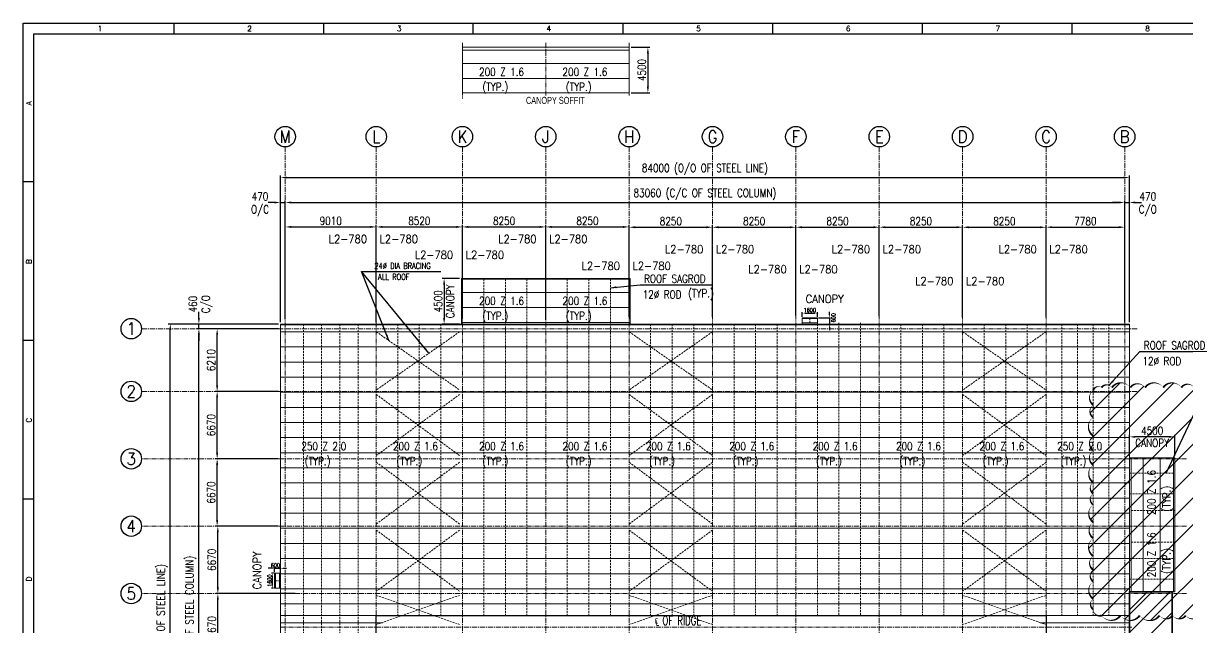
# Model space of a CAD drawing. Header units: millimetres. Extents: x 591978 to 1200763, y 19941 to 205918.
# Drawn here: x 591978 to 707191, y 92915 to 152750 of the extents above; entities that cross this region are included whole.
import ezdxf
from ezdxf.enums import TextEntityAlignment as Align

# ---------------------------------------------------------------- set-up
doc = ezdxf.new("R2010")
doc.units = ezdxf.units.MM
doc.header["$LTSCALE"] = 790
doc.header["$MEASUREMENT"] = 0
doc.header["$PDMODE"] = 3
doc.linetypes.add('CENTER', pattern=[2, 1.25, -0.25, 0.25, -0.25])
doc.linetypes.add('HIDDEN', pattern=[0.375, 0.25, -0.125])
for name, color, linetype, lineweight in [('Ar-17--WALL-3', 3, 'Continuous', 35), ('BRICK WALL', 41, 'Continuous', 15), ('CENTER', 8, 'CENTER', 9), ('HATCH', 8, 'Continuous', 9), ('SHEETS', 190, 'Continuous', 20), ('SUB TITLE', 4, 'Continuous', 18)]:
    doc.layers.add(name, color=color, linetype=linetype, lineweight=lineweight)
doc.layers.add('DIM', color=2, linetype='Continuous')
doc.layers.add('text', color=6, linetype='Continuous')
doc.layers.add('REVISION', color=7, linetype='Continuous', lineweight=18, true_color=0x008500)
doc.styles.add('ARIAL', font='ARIALN.TTF')
doc.styles.add('ROMANS', font='romans.shx')
doc.styles.add('ROMANT', font='romant.shx', dxfattribs={"width": 0.75})
doc.styles.add('T02', font='SIMPLEX.SHX', dxfattribs={"width": 0.8})
doc.dimstyles.new('DIM-200', dxfattribs={"dimscale": 200, "dimtxt": 2, "dimasz": 1.5, "dimexe": 0.5, "dimexo": 0.5, "dimgap": 0.5, "dimtad": 1, "dimdec": 0, "dimzin": 0, "dimdsep": 46, "dimtxsty": 'T02', "dimcen": 1, "dimclrd": 3, "dimclre": 3, "dimclrt": 2, "dimadec": 0, "dimazin": 0, "dimtfac": 1, "dimtdec": 0, "dimtmove": 2, "dimatfit": 3, "dimfxl": 1, "dimtolj": 1, "dimtzin": 0, "dimlwd": -1, "dimlwe": -1, "dimarcsym": 0})
doc.dimstyles.new('DIM-400', dxfattribs={"dimscale": 400, "dimtxt": 2, "dimasz": 1.5, "dimexe": 0.5, "dimexo": 0.5, "dimgap": 0.5, "dimtad": 1, "dimdec": 0, "dimzin": 0, "dimdsep": 46, "dimtxsty": 'T02', "dimcen": 1, "dimclrd": 3, "dimclre": 3, "dimclrt": 2, "dimadec": 0, "dimazin": 0, "dimtfac": 1, "dimtdec": 0, "dimtmove": 2, "dimatfit": 3, "dimfxl": 1, "dimtolj": 1, "dimtzin": 0, "dimlwd": -1, "dimlwe": -1, "dimarcsym": 0})

# ---------------------------------------------------------------- blocks, each defined once
blk = doc.blocks.new('*D54')
at = {"color": 3, "transparency": 16777216}
for p, q in [((617894, 123456), (617894, 132789)), ((618494, 132589), (626304, 132589)), ((626904, 123456), (626904, 132789))]:
    blk.add_line(p, q, dxfattribs=at)
for points in [[(618494, 132689), (618494, 132489), (617894, 132589)], [(626304, 132689), (626304, 132489), (626904, 132589)]]:
    blk.add_solid(points, dxfattribs=at)
at = {"layer": 'DEFPOINTS', "color": 0, "transparency": 16777216}
for p in [(626904, 132589), (617894, 123256), (626904, 123256)]:
    blk.add_point(p, dxfattribs=at)
at = {"color": 2, "transparency": 16777216, "insert": (622399, 133189), "char_height": 800, "attachment_point": 5, "style": 'T02'}
blk.add_mtext('\\A1;9010', dxfattribs=at)
blk = doc.blocks.new('*D55')
at = {"color": 3, "transparency": 16777216}
for p, q in [((626904, 123176), (626904, 132789)), ((627504, 132589), (634824, 132589)), ((635424, 123954), (635424, 132789))]:
    blk.add_line(p, q, dxfattribs=at)
for points in [[(627504, 132689), (627504, 132489), (626904, 132589)], [(634824, 132689), (634824, 132489), (635424, 132589)]]:
    blk.add_solid(points, dxfattribs=at)
at = {"layer": 'DEFPOINTS', "color": 0, "transparency": 16777216}
for p in [(635424, 132589), (635424, 123754), (626904, 122976)]:
    blk.add_point(p, dxfattribs=at)
at = {"color": 2, "transparency": 16777216, "insert": (631164, 133189), "char_height": 800, "attachment_point": 5, "style": 'T02'}
blk.add_mtext('\\A1;8520', dxfattribs=at)
blk = doc.blocks.new('*D56')
at = {"color": 3, "transparency": 16777216}
for p, q in [((635424, 123954), (635424, 132789)), ((636024, 132589), (643074, 132589)), ((643674, 123378), (643674, 132789))]:
    blk.add_line(p, q, dxfattribs=at)
for points in [[(636024, 132689), (636024, 132489), (635424, 132589)], [(643074, 132689), (643074, 132489), (643674, 132589)]]:
    blk.add_solid(points, dxfattribs=at)
at = {"layer": 'DEFPOINTS', "color": 0, "transparency": 16777216}
for p in [(643674, 132589), (635424, 123754), (643674, 123178)]:
    blk.add_point(p, dxfattribs=at)
at = {"color": 2, "transparency": 16777216, "insert": (639549, 133189), "char_height": 800, "attachment_point": 5, "style": 'T02'}
blk.add_mtext('\\A1;8250', dxfattribs=at)
blk = doc.blocks.new('*D57')
at = {"color": 3, "transparency": 16777216}
for p, q in [((643674, 123719), (643674, 132789)), ((644274, 132589), (651324, 132589)), ((651924, 123688), (651924, 132789))]:
    blk.add_line(p, q, dxfattribs=at)
for points in [[(644274, 132689), (644274, 132489), (643674, 132589)], [(651324, 132689), (651324, 132489), (651924, 132589)]]:
    blk.add_solid(points, dxfattribs=at)
at = {"layer": 'DEFPOINTS', "color": 0, "transparency": 16777216}
for p in [(651924, 132589), (643674, 123519), (651924, 123488)]:
    blk.add_point(p, dxfattribs=at)
at = {"color": 2, "transparency": 16777216, "insert": (647799, 133189), "char_height": 800, "attachment_point": 5, "style": 'T02'}
blk.add_mtext('\\A1;8250', dxfattribs=at)
blk = doc.blocks.new('*D58')
at = {"color": 3, "transparency": 16777216}
for p, q in [((651924, 123688), (651924, 132760)), ((652524, 132560), (659574, 132560)), ((660174, 123708), (660174, 132760))]:
    blk.add_line(p, q, dxfattribs=at)
for points in [[(652524, 132660), (652524, 132460), (651924, 132560)], [(659574, 132660), (659574, 132460), (660174, 132560)]]:
    blk.add_solid(points, dxfattribs=at)
at = {"layer": 'DEFPOINTS', "color": 0, "transparency": 16777216}
for p in [(660174, 132560), (651924, 123488), (660174, 123508)]:
    blk.add_point(p, dxfattribs=at)
at = {"color": 2, "transparency": 16777216, "insert": (656049, 133160), "char_height": 800, "attachment_point": 5, "style": 'T02'}
blk.add_mtext('\\A1;8250', dxfattribs=at)
blk = doc.blocks.new('*D59')
at = {"color": 3, "transparency": 16777216}
for p, q in [((660174, 123704), (660174, 132760)), ((660774, 132560), (667824, 132560)), ((668424, 123817), (668424, 132760))]:
    blk.add_line(p, q, dxfattribs=at)
for points in [[(660774, 132660), (660774, 132460), (660174, 132560)], [(667824, 132660), (667824, 132460), (668424, 132560)]]:
    blk.add_solid(points, dxfattribs=at)
at = {"layer": 'DEFPOINTS', "color": 0, "transparency": 16777216}
for p in [(668424, 132560), (660174, 123504), (668424, 123617)]:
    blk.add_point(p, dxfattribs=at)
at = {"color": 2, "transparency": 16777216, "insert": (664299, 133160), "char_height": 800, "attachment_point": 5, "style": 'T02'}
blk.add_mtext('\\A1;8250', dxfattribs=at)
blk = doc.blocks.new('*D60')
at = {"color": 3, "transparency": 16777216}
for p, q in [((668424, 123817), (668424, 132760)), ((669024, 132560), (676074, 132560)), ((676674, 123746), (676674, 132760))]:
    blk.add_line(p, q, dxfattribs=at)
for points in [[(669024, 132660), (669024, 132460), (668424, 132560)], [(676074, 132660), (676074, 132460), (676674, 132560)]]:
    blk.add_solid(points, dxfattribs=at)
at = {"layer": 'DEFPOINTS', "color": 0, "transparency": 16777216}
for p in [(676674, 132560), (668424, 123617), (676674, 123546)]:
    blk.add_point(p, dxfattribs=at)
at = {"color": 2, "transparency": 16777216, "insert": (672549, 133160), "char_height": 800, "attachment_point": 5, "style": 'T02'}
blk.add_mtext('\\A1;8250', dxfattribs=at)
blk = doc.blocks.new('*D61')
at = {"color": 3, "transparency": 16777216}
for p, q in [((676674, 123749), (676674, 132760)), ((677274, 132560), (684324, 132560)), ((684924, 123618), (684924, 132760))]:
    blk.add_line(p, q, dxfattribs=at)
for points in [[(677274, 132660), (677274, 132460), (676674, 132560)], [(684324, 132660), (684324, 132460), (684924, 132560)]]:
    blk.add_solid(points, dxfattribs=at)
at = {"layer": 'DEFPOINTS', "color": 0, "transparency": 16777216}
for p in [(684924, 132560), (676674, 123549), (684924, 123418)]:
    blk.add_point(p, dxfattribs=at)
at = {"color": 2, "transparency": 16777216, "insert": (680799, 133160), "char_height": 800, "attachment_point": 5, "style": 'T02'}
blk.add_mtext('\\A1;8250', dxfattribs=at)
blk = doc.blocks.new('*D62')
at = {"color": 3, "transparency": 16777216}
for p, q in [((684924, 123618), (684924, 132756)), ((685524, 132556), (692574, 132556)), ((693174, 123657), (693174, 132756))]:
    blk.add_line(p, q, dxfattribs=at)
for points in [[(685524, 132656), (685524, 132456), (684924, 132556)], [(692574, 132656), (692574, 132456), (693174, 132556)]]:
    blk.add_solid(points, dxfattribs=at)
at = {"layer": 'DEFPOINTS', "color": 0, "transparency": 16777216}
for p in [(693174, 132556), (684924, 123418), (693174, 123457)]:
    blk.add_point(p, dxfattribs=at)
at = {"color": 2, "transparency": 16777216, "insert": (689049, 133156), "char_height": 800, "attachment_point": 5, "style": 'T02'}
blk.add_mtext('\\A1;8250', dxfattribs=at)
blk = doc.blocks.new('*D63')
at = {"color": 3, "transparency": 16777216}
for p, q in [((693174, 123665), (693174, 132764)), ((693774, 132564), (700354, 132564)), ((700954, 123376), (700954, 132764))]:
    blk.add_line(p, q, dxfattribs=at)
for points in [[(693774, 132664), (693774, 132464), (693174, 132564)], [(700354, 132664), (700354, 132464), (700954, 132564)]]:
    blk.add_solid(points, dxfattribs=at)
at = {"layer": 'DEFPOINTS', "color": 0, "transparency": 16777216}
for p in [(700954, 132564), (693174, 123465), (700954, 123176)]:
    blk.add_point(p, dxfattribs=at)
at = {"color": 2, "transparency": 16777216, "insert": (697064, 133164), "char_height": 800, "attachment_point": 5, "style": 'T02'}
blk.add_mtext('\\A1;7780', dxfattribs=at)
blk = doc.blocks.new('*D94')
at = {"color": 3, "transparency": 16777216}
for p, q in [((616824, 135008), (616224, 135008)), ((617424, 123177), (617424, 135208)), ((617424, 135008), (617894, 135008)), ((617894, 123456), (617894, 135208)), ((618494, 135008), (619094, 135008))]:
    blk.add_line(p, q, dxfattribs=at)
for points in [[(616824, 135108), (616824, 134908), (617424, 135008)], [(618494, 135108), (618494, 134908), (617894, 135008)]]:
    blk.add_solid(points, dxfattribs=at)
at = {"layer": 'DEFPOINTS', "color": 0, "transparency": 16777216}
for p in [(617894, 135008), (617424, 122977), (617894, 123256)]:
    blk.add_point(p, dxfattribs=at)
at = {"color": 2, "transparency": 16777216, "char_height": 800, "attachment_point": 5, "style": 'T02'}
for s, insert in [('\\A1;470', (615402, 135608)), ('\\A1;O/C', (615402, 134199))]:
    blk.add_mtext(s, dxfattribs=dict(at, insert=insert))
blk = doc.blocks.new('*D95')
at = {"color": 3, "transparency": 16777216}
for p, q in [((617894, 123456), (617894, 135208)), ((618494, 135008), (700354, 135008)), ((700954, 123177), (700954, 135208))]:
    blk.add_line(p, q, dxfattribs=at)
for points in [[(618494, 135108), (618494, 134908), (617894, 135008)], [(700354, 135108), (700354, 134908), (700954, 135008)]]:
    blk.add_solid(points, dxfattribs=at)
at = {"layer": 'DEFPOINTS', "color": 0, "transparency": 16777216}
for p in [(700954, 135008), (617894, 123256), (700954, 122977)]:
    blk.add_point(p, dxfattribs=at)
at = {"color": 2, "transparency": 16777216, "insert": (659424, 135818), "char_height": 800, "attachment_point": 5, "style": 'T02'}
blk.add_mtext('\\A1;83060 (C/C OF STEEL COLUMN)', dxfattribs=at)
blk = doc.blocks.new('*D96')
at = {"color": 3, "transparency": 16777216}
for p, q in [((700354, 135008), (699754, 135008)), ((700954, 123177), (700954, 135208)), ((700954, 135008), (701424, 135008)), ((701424, 123177), (701424, 135208)), ((702024, 135008), (702624, 135008))]:
    blk.add_line(p, q, dxfattribs=at)
for points in [[(700354, 135108), (700354, 134908), (700954, 135008)], [(702024, 135108), (702024, 134908), (701424, 135008)]]:
    blk.add_solid(points, dxfattribs=at)
at = {"layer": 'DEFPOINTS', "color": 0, "transparency": 16777216}
for p in [(701424, 135008), (700954, 122977), (701424, 122977)]:
    blk.add_point(p, dxfattribs=at)
at = {"color": 2, "transparency": 16777216, "char_height": 800, "attachment_point": 5, "style": 'T02'}
for s, insert in [('\\A1;470', (703243, 135608)), ('\\A1;C/O', (703243, 134199))]:
    blk.add_mtext(s, dxfattribs=dict(at, insert=insert))
blk = doc.blocks.new('*D64')
at = {"color": 3, "transparency": 16777216}
for p, q in [((617424, 123177), (617424, 137681)), ((618024, 137481), (700824, 137481)), ((701424, 123177), (701424, 137681))]:
    blk.add_line(p, q, dxfattribs=at)
for points in [[(618024, 137581), (618024, 137381), (617424, 137481)], [(700824, 137581), (700824, 137381), (701424, 137481)]]:
    blk.add_solid(points, dxfattribs=at)
at = {"layer": 'DEFPOINTS', "color": 0, "transparency": 16777216}
for p in [(701424, 137481), (617424, 122977), (701424, 122977)]:
    blk.add_point(p, dxfattribs=at)
at = {"color": 2, "transparency": 16777216, "insert": (659424, 138291), "char_height": 800, "attachment_point": 5, "style": 'T02'}
blk.add_mtext('\\A1;84000 (O/O OF STEEL LINE)', dxfattribs=at)
blk = doc.blocks.new('*D85')
at = {"color": 3, "transparency": 16777216}
for p, q in [((618882, 96297), (611027, 96297)), ((611227, 90227), (611227, 95697)), ((617224, 89627), (611027, 89627))]:
    blk.add_line(p, q, dxfattribs=at)
for points in [[(611127, 95697), (611327, 95697), (611227, 96297)], [(611127, 90227), (611327, 90227), (611227, 89627)]]:
    blk.add_solid(points, dxfattribs=at)
at = {"layer": 'DEFPOINTS', "color": 0, "transparency": 16777216}
for p in [(611227, 96297), (619082, 96297), (617424, 89627)]:
    blk.add_point(p, dxfattribs=at)
at = {"color": 2, "transparency": 16777216, "insert": (610627, 92962), "char_height": 800, "attachment_point": 5, "rotation": 90, "style": 'T02'}
blk.add_mtext('\\A1;6670', dxfattribs=at)
blk = doc.blocks.new('*D86')
at = {"color": 3, "transparency": 16777216}
for p, q in [((617224, 102967), (611027, 102967)), ((611227, 96897), (611227, 102367)), ((618882, 96297), (611027, 96297))]:
    blk.add_line(p, q, dxfattribs=at)
for points in [[(611127, 102367), (611327, 102367), (611227, 102967)], [(611127, 96897), (611327, 96897), (611227, 96297)]]:
    blk.add_solid(points, dxfattribs=at)
at = {"layer": 'DEFPOINTS', "color": 0, "transparency": 16777216}
for p in [(611227, 102967), (617424, 102967), (619082, 96297)]:
    blk.add_point(p, dxfattribs=at)
at = {"color": 2, "transparency": 16777216, "insert": (610627, 99632), "char_height": 800, "attachment_point": 5, "rotation": 90, "style": 'T02'}
blk.add_mtext('\\A1;6670', dxfattribs=at)
blk = doc.blocks.new('*D87')
at = {"color": 3, "transparency": 16777216}
for p, q in [((617224, 109637), (610959, 109637)), ((611159, 103567), (611159, 109037)), ((617224, 102967), (610959, 102967))]:
    blk.add_line(p, q, dxfattribs=at)
for points in [[(611059, 109037), (611259, 109037), (611159, 109637)], [(611059, 103567), (611259, 103567), (611159, 102967)]]:
    blk.add_solid(points, dxfattribs=at)
at = {"layer": 'DEFPOINTS', "color": 0, "transparency": 16777216}
for p in [(611159, 109637), (617424, 109637), (617424, 102967)]:
    blk.add_point(p, dxfattribs=at)
at = {"color": 2, "transparency": 16777216, "insert": (610559, 106302), "char_height": 800, "attachment_point": 5, "rotation": 90, "style": 'T02'}
blk.add_mtext('\\A1;6670', dxfattribs=at)
blk = doc.blocks.new('*D88')
at = {"color": 3, "transparency": 16777216}
for p, q in [((617224, 116307), (610959, 116307)), ((611159, 110237), (611159, 115707)), ((617224, 109637), (610959, 109637))]:
    blk.add_line(p, q, dxfattribs=at)
for points in [[(611059, 115707), (611259, 115707), (611159, 116307)], [(611059, 110237), (611259, 110237), (611159, 109637)]]:
    blk.add_solid(points, dxfattribs=at)
at = {"layer": 'DEFPOINTS', "color": 0, "transparency": 16777216}
for p in [(611159, 116307), (617424, 116307), (617424, 109637)]:
    blk.add_point(p, dxfattribs=at)
at = {"color": 2, "transparency": 16777216, "insert": (610559, 112972), "char_height": 800, "attachment_point": 5, "rotation": 90, "style": 'T02'}
blk.add_mtext('\\A1;6670', dxfattribs=at)
blk = doc.blocks.new('*D89')
at = {"color": 3, "transparency": 16777216}
for p, q in [((617224, 122517), (610959, 122517)), ((611159, 116907), (611159, 121917)), ((617224, 116307), (610959, 116307))]:
    blk.add_line(p, q, dxfattribs=at)
for points in [[(611059, 121917), (611259, 121917), (611159, 122517)], [(611059, 116907), (611259, 116907), (611159, 116307)]]:
    blk.add_solid(points, dxfattribs=at)
at = {"layer": 'DEFPOINTS', "color": 0, "transparency": 16777216}
for p in [(611159, 122517), (617424, 122517), (617424, 116307)]:
    blk.add_point(p, dxfattribs=at)
at = {"color": 2, "transparency": 16777216, "insert": (610559, 119412), "char_height": 800, "attachment_point": 5, "rotation": 90, "style": 'T02'}
blk.add_mtext('\\A1;6210', dxfattribs=at)
blk = doc.blocks.new('*D49')
at = {"color": 3, "transparency": 16777216}
for p, q in [((617224, 122517), (609155, 122517)), ((609355, 64037), (609355, 121917)), ((617224, 63437), (609155, 63437))]:
    blk.add_line(p, q, dxfattribs=at)
for points in [[(609255, 121917), (609455, 121917), (609355, 122517)], [(609255, 64037), (609455, 64037), (609355, 63437)]]:
    blk.add_solid(points, dxfattribs=at)
at = {"layer": 'DEFPOINTS', "color": 0, "transparency": 16777216}
for p in [(609355, 122517), (617424, 122517), (617424, 63437)]:
    blk.add_point(p, dxfattribs=at)
at = {"color": 2, "transparency": 16777216, "insert": (608546, 92977), "char_height": 800, "attachment_point": 5, "rotation": 90, "style": 'T02'}
blk.add_mtext('\\A1;59080 (C/C OF STEEL COLUMN)', dxfattribs=at)
blk = doc.blocks.new('*D50')
at = {"color": 3, "transparency": 16777216}
for p, q in [((609355, 123577), (609355, 124177)), ((617224, 122977), (609155, 122977)), ((617224, 122517), (609155, 122517)), ((609355, 122517), (609355, 122977)), ((609355, 121917), (609355, 121317))]:
    blk.add_line(p, q, dxfattribs=at)
for points in [[(609255, 123577), (609455, 123577), (609355, 122977)], [(609255, 121917), (609455, 121917), (609355, 122517)]]:
    blk.add_solid(points, dxfattribs=at)
at = {"layer": 'DEFPOINTS', "color": 0, "transparency": 16777216}
for p in [(609355, 122977), (617424, 122977), (617424, 122517)]:
    blk.add_point(p, dxfattribs=at)
at = {"color": 2, "transparency": 16777216, "char_height": 800, "attachment_point": 5, "rotation": 90, "style": 'T02'}
for s, insert in [('\\A1;460', (608755, 124943)), ('\\A1;C/O', (610165, 124943))]:
    blk.add_mtext(s, dxfattribs=dict(at, insert=insert))
blk = doc.blocks.new('*D51')
at = {"color": 3, "transparency": 16777216}
for p, q in [((617224, 122977), (606321, 122977)), ((606521, 63577), (606521, 122377)), ((617224, 62977), (606321, 62977))]:
    blk.add_line(p, q, dxfattribs=at)
for points in [[(606421, 122377), (606621, 122377), (606521, 122977)], [(606421, 63577), (606621, 63577), (606521, 62977)]]:
    blk.add_solid(points, dxfattribs=at)
at = {"layer": 'DEFPOINTS', "color": 0, "transparency": 16777216}
for p in [(606521, 122977), (617424, 122977), (617424, 62977)]:
    blk.add_point(p, dxfattribs=at)
at = {"color": 2, "transparency": 16777216, "insert": (605711, 92977), "char_height": 800, "attachment_point": 5, "rotation": 90, "style": 'T02'}
blk.add_mtext('\\A1;60000 (O/O OF STEEL LINE)', dxfattribs=at)
blk = doc.blocks.new('SSQQ')
for p, q in [((1489023.91, -272496.85), (1489023.91, -272491.85)), ((1489093.91, -272496.85), (1489093.91, -272491.85)), ((1489163.91, -272496.85), (1489163.91, -272491.85)), ((1489233.91, -272491.85), (1489233.91, -272496.85)), ((1489303.91, -272491.85), (1489303.91, -272496.85)), ((1489373.91, -272491.85), (1489373.91, -272496.85)), ((1489443.91, -272491.85), (1489443.91, -272496.85)), ((1488958.41, -272566.1), (1488953.41, -272566.1)), ((1488958.41, -272640.35), (1488953.41, -272640.35)), ((1488958.41, -272714.6), (1488953.41, -272714.6))]:
    blk.add_line(p, q)
for points in [[(1489794.41, -273085.85), (1488953.41, -273085.85), (1488953.41, -272491.85), (1489794.41, -272491.85)], [(1489789.41, -273080.85), (1488958.41, -273080.85), (1488958.41, -272496.85), (1489789.41, -272496.85)]]:
    blk.add_lwpolyline(points, close=True)
at = {"style": 'ROMANS'}
for s, p in [('1', (1488988.19, -272495.57)), ('2', (1489058.19, -272495.57)), ('3', (1489128.19, -272495.57)), ('4', (1489198.19, -272495.57)), ('5', (1489268.19, -272495.57)), ('6', (1489338.19, -272495.57)), ('7', (1489408.19, -272495.57)), ('8', (1489478.19, -272495.57))]:
    blk.add_text(s, height=2.5, dxfattribs=at).set_placement(p)
for s, p in [('A', (1488957.3, -272530.25)), ('B', (1488957.3, -272604.5)), ('C', (1488957.3, -272678.75)), ('D', (1488957.3, -272753))]:
    blk.add_text(s, height=2.5, rotation=90, dxfattribs=at).set_placement(p)
blk = doc.blocks.new('*D53')
at = {"color": 3, "transparency": 16777216}
for p, q in [((635124, 127477), (633418, 127477)), ((633618, 126877), (633618, 123577)), ((635124, 122977), (633418, 122977))]:
    blk.add_line(p, q, dxfattribs=at)
for points in [[(633518, 126877), (633718, 126877), (633618, 127477)], [(633518, 123577), (633718, 123577), (633618, 122977)]]:
    blk.add_solid(points, dxfattribs=at)
at = {"layer": 'DEFPOINTS', "color": 0, "transparency": 16777216}
for p in [(635324, 127477), (633618, 122977), (635324, 122977)]:
    blk.add_point(p, dxfattribs=at)
at = {"color": 2, "transparency": 16777216, "char_height": 800, "attachment_point": 5, "rotation": 90, "style": 'T02'}
for s, insert in [('\\A1;CANOPY', (634218, 125227)), ('\\A1;4500', (633018, 125227))]:
    blk.add_mtext(s, dxfattribs=dict(at, insert=insert))
blk = doc.blocks.new('*D7')
at = {"color": 3, "transparency": 16777216}
for p, q in [((701424, 109937), (701424, 112010)), ((705324, 111810), (702024, 111810)), ((705924, 109937), (705924, 112010))]:
    blk.add_line(p, q, dxfattribs=at)
for points in [[(702024, 111910), (702024, 111710), (701424, 111810)], [(705324, 111910), (705324, 111710), (705924, 111810)]]:
    blk.add_solid(points, dxfattribs=at)
at = {"layer": 'DEFPOINTS', "color": 0, "transparency": 16777216}
for p in [(701424, 111810), (701424, 109737), (705924, 109737)]:
    blk.add_point(p, dxfattribs=at)
at = {"color": 2, "transparency": 16777216, "char_height": 800, "attachment_point": 5, "style": 'T02'}
for s, insert in [('\\A1;4500', (703674, 112410)), ('\\A1;CANOPY', (703674, 111210))]:
    blk.add_mtext(s, dxfattribs=dict(at, insert=insert))
blk = doc.blocks.new('*D98')
at = {"color": 3, "transparency": 16777216}
for p, q in [((616524, 98799), (616224, 98799)), ((616824, 98403), (616824, 98899)), ((616824, 98799), (617424, 98799)), ((617424, 98403), (617424, 98899)), ((617724, 98799), (618024, 98799))]:
    blk.add_line(p, q, dxfattribs=at)
for points in [[(616524, 98849), (616524, 98749), (616824, 98799)], [(617724, 98849), (617724, 98749), (617424, 98799)]]:
    blk.add_solid(points, dxfattribs=at)
at = {"layer": 'DEFPOINTS', "color": 0, "transparency": 16777216}
for p in [(616824, 98303), (617424, 98799), (617424, 98303)]:
    blk.add_point(p, dxfattribs=at)
at = {"color": 2, "transparency": 16777216, "insert": (616924, 99094), "char_height": 400, "attachment_point": 5, "style": 'T02'}
blk.add_mtext('\\A1;600', dxfattribs=at)
blk = doc.blocks.new('*D99')
at = {"color": 3, "transparency": 16777216}
for p, q in [((616724, 98327), (616550, 98327)), ((616650, 97127), (616650, 98027)), ((616724, 96827), (616550, 96827))]:
    blk.add_line(p, q, dxfattribs=at)
for points in [[(616600, 98027), (616700, 98027), (616650, 98327)], [(616600, 97127), (616700, 97127), (616650, 96827)]]:
    blk.add_solid(points, dxfattribs=at)
at = {"layer": 'DEFPOINTS', "color": 0, "transparency": 16777216}
for p in [(616650, 98327), (616824, 98327), (616824, 96827)]:
    blk.add_point(p, dxfattribs=at)
at = {"color": 2, "transparency": 16777216, "insert": (616350, 97577), "char_height": 400, "attachment_point": 5, "rotation": 90, "style": 'T02'}
blk.add_mtext('\\A1;1600', dxfattribs=at)
blk = doc.blocks.new('*D104')
at = {"color": 3, "transparency": 16777216}
for p, q in [((670649, 123577), (671837, 123577)), ((671737, 123877), (671737, 124177)), ((671737, 123577), (671737, 122977)), ((670649, 122977), (671837, 122977)), ((671737, 122677), (671737, 122377))]:
    blk.add_line(p, q, dxfattribs=at)
for points in [[(671687, 123877), (671787, 123877), (671737, 123577)], [(671687, 122677), (671787, 122677), (671737, 122977)]]:
    blk.add_solid(points, dxfattribs=at)
at = {"layer": 'DEFPOINTS', "color": 0, "transparency": 16777216}
for p in [(670549, 123577), (670549, 122977), (671737, 122977)]:
    blk.add_point(p, dxfattribs=at)
at = {"color": 2, "transparency": 16777216, "insert": (672139, 123593), "char_height": 400, "attachment_point": 5, "rotation": 90, "style": 'T02'}
blk.add_mtext('\\A1;600', dxfattribs=at)
blk = doc.blocks.new('*D105')
at = {"color": 3, "transparency": 16777216}
for p, q in [((669049, 123677), (669049, 124157)), ((669349, 124057), (670249, 124057)), ((670549, 123677), (670549, 124157))]:
    blk.add_line(p, q, dxfattribs=at)
for points in [[(669349, 124107), (669349, 124007), (669049, 124057)], [(670249, 124107), (670249, 124007), (670549, 124057)]]:
    blk.add_solid(points, dxfattribs=at)
at = {"layer": 'DEFPOINTS', "color": 0, "transparency": 16777216}
for p in [(669049, 123577), (670549, 124057), (670549, 123577)]:
    blk.add_point(p, dxfattribs=at)
at = {"color": 2, "transparency": 16777216, "insert": (669799, 124357), "char_height": 400, "attachment_point": 5, "style": 'T02'}
blk.add_mtext('\\A1;1600', dxfattribs=at)
blk = doc.blocks.new('*D142')
at = {"color": 3, "transparency": 16777216}
for p, q in [((652124, 150375), (653978, 150375)), ((653778, 149775), (653778, 146475)), ((652124, 145875), (653978, 145875))]:
    blk.add_line(p, q, dxfattribs=at)
for points in [[(653678, 149775), (653878, 149775), (653778, 150375)], [(653678, 146475), (653878, 146475), (653778, 145875)]]:
    blk.add_solid(points, dxfattribs=at)
at = {"layer": 'DEFPOINTS', "color": 0, "transparency": 16777216}
for p in [(651924, 150375), (651924, 145875), (653778, 145875)]:
    blk.add_point(p, dxfattribs=at)
at = {"color": 2, "transparency": 16777216, "insert": (653178, 148125), "char_height": 800, "attachment_point": 5, "rotation": 90, "style": 'T02'}
blk.add_mtext('\\A1;4500', dxfattribs=at)

msp = doc.modelspace()

# ---------------------------------------------------------------- hatches: boundary and pattern name
at = {"layer": 'HATCH'}
h = msp.add_hatch(dxfattribs=at)
h.set_pattern_fill('ANSI31', color=3, scale=500)
h.set_pattern_definition([(45, (114510.4, -7299.1), (-1122.532, 1122.532), [])])
h.paths.add_polyline_path([(705653.8, 96471.8), (701424.1, 96471.8), (701424.1, 70041.8), (705653.8, 70041.8)])
h.paths.add_polyline_path([(702350.9, 78194.3), (702350.9, 90848.4), (704163.8, 90848.4), (704163.8, 78194.3)], flags=16)
h.paths.add_polyline_path([(702481.3, 90741.8), (702481.3, 78384.6), (703981.3, 78384.6), (703981.3, 90741.8)], flags=8)
at = {"layer": 'REVISION'}
h = msp.add_hatch(dxfattribs=at)
h.set_pattern_fill('ANSI31', color=256, scale=15000)
edge = h.paths.add_edge_path()
edge.add_arc((723661.1, 116101.1), 1022.3, 35, 145)
edge.add_arc((722162.5, 116224.6), 807.1, 35, 145)
edge.add_arc((720864.1, 116241.3), 778, 35, 145)
edge.add_arc((719523.2, 116194.8), 859.1, 35, 145)
edge.add_arc((718059.7, 116155.5), 927.5, 35, 145)
edge.add_arc((716444.4, 116088.5), 1044.4, 35, 145)
edge.add_arc((714652.6, 116031.9), 1143, 35, 145)
edge.add_arc((712855.9, 116085), 1050.3, 35, 145)
edge.add_arc((711467.7, 116318), 644.3, 35, 145)
edge.add_arc((710300.8, 116240), 780.2, 35, 145)
edge.add_arc((708744.2, 116045), 1120.1, 35, 145)
edge.add_arc((707190.4, 116242), 776.6, 35, 145)
edge.add_arc((705659.8, 116061.2), 1091.9, 35, 145)
edge.add_arc((703865.9, 116057.7), 1097.9, 35, 145)
edge.add_arc((702237.9, 116177.3), 889.5, 35, 145)
edge.add_arc((700600.6, 116051.3), 1109.2, 35, 145)
edge.add_arc((699176.5, 116326.6), 629.3, 35, 145)
edge.add_arc((698352.7, 116255.9), 530.4, 54.456114, 164.456114)
edge.add_arc((698339.1, 115687.8), 867.1, 125, 235)
edge.add_arc((698276.5, 114356.6), 758, 125, 235)
edge.add_arc((698483, 112819.8), 1118.1, 125, 235)
edge.add_arc((698342.3, 111189), 872.7, 125, 235)
edge.add_arc((698347.8, 109751.4), 882.2, 125, 235)
edge.add_arc((698447, 108164.3), 1055.2, 125, 235)
edge.add_arc((698230.7, 106744.5), 678.1, 125, 235)
edge.add_arc((698227.2, 105638.6), 672, 125, 235)
edge.add_arc((698444.1, 104227.9), 1050.2, 125, 235)
edge.add_arc((698400.1, 102570.2), 973.5, 125, 235)
edge.add_arc((698460.6, 100888.9), 1078.9, 125, 235)
edge.add_arc((698323.1, 99317.7), 839.2, 125, 235)
edge.add_arc((698240.3, 98061.1), 694.8, 125, 235)
edge.add_arc((698440.7, 96636.6), 1044.2, 125, 235)
edge.add_arc((698209, 95256.8), 640.3, 125, 235)
edge.add_arc((698469, 94721.6), 627.3, 179.023027, 289.023027)
edge.add_arc((699607.6, 94782.6), 1140.4, 215, 325)
edge.add_arc((701493.8, 94795.1), 1162.2, 215, 325)
edge.add_arc((703426.6, 94815.2), 1197.3, 215, 325)
edge.add_arc((705053.4, 94580.8), 788.7, 215, 325)
edge.add_arc((706349.1, 94583.4), 793.1, 215, 325)
edge.add_arc((707628.2, 94569.2), 768.4, 215, 325)
edge.add_arc((708758.9, 94479.5), 612, 215, 325)
edge.add_arc((710113.4, 94725.9), 1041.6, 215, 325)
edge.add_arc((711908.1, 94787.6), 1149.2, 215, 325)
edge.add_arc((713704.7, 94727.3), 1044, 215, 325)
edge.add_arc((715558.5, 94827.7), 1219.1, 215, 325)
edge.add_arc((717462, 94762.1), 1104.7, 215, 325)
edge.add_arc((719320.4, 94796.1), 1164, 215, 325)
edge.add_arc((721197.6, 94775.3), 1127.7, 215, 325)
edge.add_arc((722780.5, 94590), 804.7, 215, 325)
edge.add_arc((723791.7, 94752.5), 716.5, 240.574659, 350.574659)
edge.add_arc((723891.2, 95502.5), 1058.8, 305, 415)
edge.add_arc((724034.7, 97032.1), 808.5, 305, 415)
edge.add_arc((724052.4, 98331.5), 777.7, 305, 415)
edge.add_arc((723891.7, 99835.2), 1057.9, 305, 415)
edge.add_arc((723961.3, 101468.9), 936.5, 305, 415)
edge.add_arc((723870.8, 103132.5), 1094.3, 305, 415)
edge.add_arc((723818.6, 104999.8), 1185.3, 305, 415)
edge.add_arc((723976.2, 106716.7), 910.5, 305, 415)
edge.add_arc((724135.2, 107981.3), 633.3, 305, 415)
edge.add_arc((723884.7, 109376.6), 1070.1, 305, 415)
edge.add_arc((724067.6, 110868.5), 751.2, 305, 415)
edge.add_arc((724016.7, 112172), 840, 305, 415)
edge.add_arc((724025, 113536.3), 825.5, 305, 415)
edge.add_arc((724063.9, 114833.2), 757.6, 305, 415)
edge.add_arc((724066.6, 116070.6), 753, 305, 415)

# ---------------------------------------------------------------- linework, layer by layer
at = {"color": 4}
msp.add_lwpolyline([(626903.7, 94128.5), (693173.7, 94128.5), (693173.7, 91825.2), (626903.7, 91825.2)], close=True, dxfattribs=at)
at = {"ltscale": 0.12}
for centre in [(617893.7, 141525.2), (626903.7, 141525.2), (635423.7, 141525.2), (643673.7, 141525.2), (651923.7, 141525.2), (660173.7, 141525.2), (668423.7, 141525.2), (676673.7, 141525.2), (684923.7, 141525.2), (693173.7, 141525.2), (700953.7, 141525.2), (602659.4, 122516.8), (602659.4, 116306.8), (602659.4, 109636.8), (602659.4, 102966.8), (602659.4, 96296.8)]:
    msp.add_circle(centre, 1012.7, dxfattribs=at)
at = {"layer": 'Ar-17--WALL-3'}
msp.add_lwpolyline([(705653.8, 70041.8), (705653.8, 96471.8), (701424.1, 96471.8), (701424.1, 70041.8)], close=True, dxfattribs=at)
at = {"layer": 'BRICK WALL', "ltscale": 3}
for p, q in [((651923.7, 150088.4), (635423.8, 150088.4)), ((651923.7, 148779.2), (635423.8, 148779.2)), ((651923.7, 147291.5), (635423.8, 147291.5)), ((652023.7, 127414.9), (635323.7, 127414.9)), ((652023.7, 126105.7), (635323.7, 126105.7)), ((652023.7, 124618), (635323.7, 124618)), ((670548.9, 123532.9), (669048.9, 123532.9)), ((701423.7, 122911), (617423.7, 122911)), ((701423.7, 122208.1), (617423.7, 122208.1)), ((652023.7, 123121), (635323.7, 123121)), ((670548.9, 123106.6), (669048.9, 123106.6)), ((701423.7, 120715.2), (617423.7, 120715.2)), ((701423.7, 119218.5), (617423.7, 119218.5)), ((701423.7, 117721.8), (617423.7, 117721.8)), ((701423.7, 116229.9), (617423.7, 116229.9)), ((701423.7, 114728.5), (617423.7, 114728.5)), ((701423.7, 113231.8), (617423.7, 113231.8)), ((701423.7, 111735.1), (617423.7, 111735.1)), ((701423.7, 110243.1), (617423.7, 110243.1)), ((701589.7, 96477.1), (701589.7, 109736.8)), ((702789.7, 96471.8), (702789.7, 109736.8)), ((704451.1, 96471.8), (704451.1, 109736.8)), ((705772.7, 96471.8), (705772.7, 109736.8)), ((701423.7, 108742), (617423.7, 108742)), ((701423.7, 107249.8), (617423.7, 107249.8)), ((701423.7, 105753.1), (617423.7, 105753.1)), ((701423.7, 104256), (617423.7, 104256)), ((701423.7, 102759.3), (617423.7, 102759.3)), ((701423.7, 101260.6), (617423.7, 101260.6)), ((701423.7, 99766), (617423.7, 99766)), ((616938.3, 98326.8), (616938.3, 96826.8)), ((617324.2, 98326.8), (617324.2, 96826.8)), ((701423.7, 98265), (617423.7, 98265)), ((701423.7, 96772.6), (617423.7, 96772.6)), ((701424.1, 95276.4), (617423.7, 95276.4)), ((701424.1, 94128.5), (617423.7, 94128.5)), ((617423.7, 93412.3), (627519.8, 93412.3)), ((701423.7, 93412.3), (692601.9, 93412.3))]:
    msp.add_line(p, q, dxfattribs=at)
at = {"layer": 'BRICK WALL', "color": 1}
for points in [[(635323.7, 127476.8), (652023.7, 127476.8), (652023.7, 122976.8), (635323.7, 122976.8)], [(669048.9, 123576.8), (670548.9, 123576.8), (670548.9, 122976.8), (669048.9, 122976.8)], [(617423.7, 122976.8), (701423.7, 122976.8), (701423.7, 62976.8), (617423.7, 62976.8)], [(701423.7, 109736.8), (705923.7, 109736.8), (705923.7, 96471.8), (701423.7, 96471.8)], [(616823.7, 96826.8), (616823.7, 98326.8), (617423.7, 98326.8), (617423.7, 96826.8)]]:
    msp.add_lwpolyline(points, close=True, dxfattribs=at)
at = {"layer": 'CENTER', "ltscale": 0.5}
for p, q in [((635423.8, 150825.7), (635423.8, 145278.6)), ((643673.7, 150825.7), (643673.7, 145493.2)), ((651923.7, 150825.7), (651923.7, 145493.2)), ((617893.7, 140512.5), (617893.7, 82383.8)), ((626903.7, 140512.5), (626903.7, 82383.8)), ((635423.7, 140512.5), (635423.8, 58104.1)), ((643673.7, 140512.5), (643673.7, 58318.7)), ((651923.7, 140512.5), (651923.7, 61170.7)), ((660173.7, 140512.5), (660173.7, 61958.4)), ((668423.7, 140512.5), (668423.7, 61958.4)), ((676673.7, 140512.5), (676673.7, 61580)), ((684923.7, 140512.5), (684923.7, 61580)), ((693173.7, 140512.5), (693173.7, 61958.4)), ((700953.7, 140512.5), (700953.7, 61958.4)), ((702195.3, 122516.8), (603672.1, 122516.8)), ((702195.3, 116306.8), (603672.1, 116306.8)), ((707057.8, 109636.8), (603672.1, 109636.8)), ((707057.8, 102966.8), (603672.1, 102966.8)), ((707057.8, 96296.8), (603672.1, 96296.8))]:
    msp.add_line(p, q, dxfattribs=at)
at = {"layer": 'CENTER', "color": 4, "ltscale": 0.5}
msp.add_line((617423.7, 92976.8), (701712.9, 92976.8), dxfattribs=at)
at = {"layer": 'REVISION'}
msp.add_lwpolyline([(707826.6, 116687.5, 0, 200, 0.52056705), (706554.3, 116687.5, 0, 200, 0.52056705), (704765.3, 116687.5, 0, 200, 0.52056705), (702966.6, 116687.5, 0, 200, 0.52056705), (701509.2, 116687.5, 0, 200, 0.52056705), (699692, 116687.5, 0, 200, 0.52056705), (698661, 116687.5, 0, 200, 0.52056705), (697841.7, 116398.1, 0, 200, 0.52056705), (697841.7, 114977.5, 0, 200, 0.52056705), (697841.7, 113735.7, 0, 200, 0.52056705), (697841.7, 111903.9, 0, 200, 0.52056705), (697841.7, 110474.1, 0, 200, 0.52056705), (697841.7, 109028.7, 0, 200, 0.52056705), (697841.7, 107300, 0, 200, 0.52056705), (697841.7, 106189, 0, 200, 0.52056705), (697841.7, 105088.1, 0, 200, 0.52056705), (697841.7, 103367.6, 0, 200, 0.52056705), (697841.7, 101772.7, 0, 200, 0.52056705), (697841.7, 100005.1, 0, 200, 0.52056705), (697841.7, 98630.3, 0, 200, 0.52056705), (697841.7, 97492, 0, 200, 0.52056705), (697841.7, 95781.3, 0, 200, 0.52056705), (697841.7, 94732.3, 0, 200, 0.52056705), (698673.5, 94128.5, 0, 200, 0.52056705), (700541.7, 94128.5, 0, 200, 0.52056705), (702445.8, 94128.5, 0, 200, 0.52056705), (704407.4, 94128.5, 0, 200, 0.52056705), (705699.5, 94128.5, 0, 200, 0.52056705), (706998.8, 94128.5, 0, 200, 0.52056705), (708257.6, 94128.5, 0, 200, 0.52056705)], format="xyseb", dxfattribs=at)
at = {"layer": 'SHEETS', "ltscale": 3}
msp.add_lwpolyline([(651923.7, 150374.5), (635423.8, 150374.5), (635423.8, 145874.5), (651923.7, 145874.5)], close=True, dxfattribs=at)
at = {"layer": 'SUB TITLE', "linetype": 'HIDDEN'}
for p, q in [((637553.7, 127465.8), (637553.7, 94128.5)), ((639683.7, 127465.8), (639683.7, 94128.5)), ((641813.7, 127465.8), (641813.7, 94128.5)), ((645803.7, 127465.8), (645803.7, 94128.5)), ((647933.7, 127465.8), (647933.7, 94128.5)), ((650063.7, 127465.8), (650063.7, 94128.5)), ((669798.9, 123576.8), (669798.9, 122976.8)), ((619695.7, 122976.8), (619695.7, 82646.8)), ((621497.7, 122976.8), (621497.7, 82646.8)), ((623299.7, 122976.8), (623299.7, 82646.8)), ((625101.7, 122976.8), (625101.7, 82646.8)), ((629033.7, 122976.8), (629033.7, 94128.5)), ((631163.7, 122976.8), (631163.7, 94128.5)), ((633293.7, 122976.8), (633293.7, 94128.5)), ((654053.7, 122976.8), (654053.7, 94128.5)), ((656183.7, 122976.8), (656183.7, 94128.5)), ((658313.7, 122976.8), (658313.7, 94128.5)), ((662303.7, 122976.8), (662303.7, 94128.5)), ((664433.7, 122976.8), (664433.7, 94128.5)), ((666563.7, 122976.8), (666563.7, 94128.5)), ((670553.7, 122976.8), (670553.7, 94128.5)), ((672683.7, 123106.6), (672683.7, 94128.5)), ((674813.7, 123106.6), (674813.7, 94128.5)), ((678803.7, 122976.8), (678803.7, 94128.5)), ((680933.7, 122976.8), (680933.7, 94128.5)), ((683063.7, 122976.8), (683063.7, 94128.5)), ((687053.7, 122976.8), (687053.7, 94128.5)), ((689183.7, 122976.8), (689183.7, 94128.5)), ((691313.7, 122976.8), (691313.7, 94128.5)), ((694729.7, 122976.8), (694729.7, 94128.5)), ((696285.7, 122976.8), (696285.7, 94128.5)), ((697841.7, 122976.8), (697841.7, 94128.5)), ((699397.7, 122976.8), (699397.7, 94128.5)), ((701423.7, 108228.7), (705923.7, 108228.7)), ((701423.7, 106174.4), (705923.7, 106174.4)), ((701589.7, 104534.4), (705923.7, 104534.4)), ((701589.7, 101399.2), (705923.7, 101399.2)), ((701423.7, 99759.2), (705923.7, 99759.2)), ((617423.7, 97552.4), (616823.7, 97552.4)), ((701423.7, 97705), (705923.7, 97705))]:
    msp.add_line(p, q, dxfattribs=at)
at = {"layer": 'SUB TITLE', "color": 6, "linetype": 'HIDDEN'}
for p, q in [((626903.7, 122208.1), (635153.7, 116448.2)), ((635153.7, 122208.1), (626903.7, 116448.2)), ((651923.7, 122208.1), (660173.7, 116448.2)), ((660173.7, 122208.1), (651923.7, 116448.2)), ((684923.7, 122208.1), (693173.7, 116448.2)), ((693173.7, 122208.1), (684923.7, 116448.2)), ((635153.7, 116010), (626903.7, 109950.8)), ((626903.7, 116010), (635153.7, 109950.8)), ((660173.7, 116010), (651923.7, 109950.8)), ((651923.7, 116010), (660173.7, 109950.8)), ((693173.7, 116010), (684923.7, 109950.8)), ((684923.7, 116010), (693173.7, 109950.8)), ((626903.7, 109296.8), (635153.7, 103179.2)), ((635153.7, 109296.8), (626903.7, 103179.2)), ((651923.7, 109296.8), (660173.7, 103179.2)), ((660173.7, 109296.8), (651923.7, 103179.2)), ((684923.7, 109296.8), (693173.7, 103179.2)), ((693173.7, 109296.8), (684923.7, 103179.2)), ((635153.7, 102576.3), (626903.7, 96519.7)), ((626903.7, 102576.3), (635153.7, 96519.7)), ((660173.7, 102576.3), (651923.7, 96519.7)), ((651923.7, 102576.3), (660173.7, 96519.7)), ((693173.7, 102576.3), (684923.7, 96519.7)), ((684923.7, 102576.3), (693173.7, 96519.7)), ((626903.7, 96119), (635153.7, 93234.3)), ((635153.7, 96119), (626903.7, 93234.3)), ((651923.7, 96119), (660173.7, 93234.3)), ((660173.7, 96119), (651923.7, 93234.3)), ((684923.7, 96119), (693173.7, 93234.3)), ((693173.7, 96119), (684923.7, 93234.3))]:
    msp.add_line(p, q, dxfattribs=at)

# ---------------------------------------------------------------- block references
at = {"color": 0, "lineweight": 9, "xscale": 211.5413126501381, "yscale": 211.5413126501381, "zscale": 211.5413126501381}
msp.add_blockref('SSQQ', (-314383181.1, 57796033.3), dxfattribs=at)

# ---------------------------------------------------------------- texts
at = {"layer": 'DIM', "color": 2, "style": 'T02', "width": 0.8}
for s, p in [('200 Z 1.6 ', (637079.7, 147535.4)), ('200 Z 1.6 ', (645329.7, 147535.4)), ('(TYP.)', (637413.9, 146059.2)), ('(TYP.)', (645663.9, 146059.2)), ('ROOF SAGROD', (653401, 127063.7)), ('200 Z 1.6 ', (637079.7, 124861.9)), ('200 Z 1.6 ', (645329.7, 124861.9)), ('12%%C ROD', (653263.2, 125495.5)), ('(TYP.)', (657761.3, 125618.7)), ('(TYP.)', (637413.9, 123385.7)), ('(TYP.)', (645663.9, 123385.7)), ('ROOF SAGROD', (702854.4, 120470)), ('12%%C ROD', (702716.6, 118901.9)), ('250 Z 2.0 ', (619491.6, 110487)), ('200 Z 1.6 ', (628559.7, 110487)), ('200 Z 1.6 ', (637079.7, 110487)), ('200 Z 1.6 ', (645329.7, 110487)), ('200 Z 1.6 ', (653579.7, 110487)), ('200 Z 1.6 ', (661829.7, 110487)), ('200 Z 1.6 ', (670079.7, 110487)), ('200 Z 1.6 ', (678329.7, 110487)), ('200 Z 1.6 ', (686579.7, 110487)), ('250 Z 2.0 ', (694279.6, 110487)), ('(TYP.)', (619825.9, 109010.8)), ('(TYP.)', (628893.9, 109010.8)), ('(TYP.)', (637413.9, 109010.8)), ('(TYP.)', (645663.9, 109010.8)), ('(TYP.)', (653913.9, 109010.8)), ('(TYP.)', (662163.9, 109010.8)), ('(TYP.)', (670413.9, 109010.8)), ('(TYP.)', (678663.9, 109010.8)), ('(TYP.)', (686913.9, 109010.8)), ('(TYP.)', (694613.9, 109010.8))]:
    msp.add_text(s, height=800, dxfattribs=at).set_placement(p)
for s, p in [('200 Z 1.6 ', (704014.2, 104075.2)), ('(TYP.)', (705490.4, 104409.4)), ('200 Z 1.6 ', (704014.2, 97908.1)), ('(TYP.)', (705490.4, 98242.3))]:
    msp.add_text(s, height=800, rotation=90, dxfattribs=at).set_placement(p)
at = {"layer": 'text', "color": 7, "style": 'ARIAL', "width": 0.9}
msp.add_text('CANOPY SOFFIT', height=700, dxfattribs=at).set_placement((641719.2, 144767.1))
at = {"layer": 'text', "style": 'ROMANT', "width": 0.9}
for s, height, p in [('M', 1200.3, (617893.7, 141525.2)), ('L', 1200.3, (626903.7, 141525.2)), ('K', 1200.3, (635423.7, 141525.2)), ('J', 1200.3, (643673.7, 141525.2)), ('H', 1200.3, (651923.7, 141525.2)), ('G', 1200.3, (660173.7, 141525.2)), ('F', 1200.3, (668423.7, 141525.2)), ('E', 1200.3, (676673.7, 141525.2)), ('D', 1200.3, (684923.7, 141525.2)), ('C', 1200.3, (693173.7, 141525.2)), ('B', 1200.3, (700953.7, 141525.2)), ('CANOPY', 800, (671277.9, 125462.8)), ('1', 1200.3, (602659.4, 122516.8)), ('2', 1200.3, (602659.4, 116306.8)), ('3', 1200.3, (602659.4, 109636.8)), ('4', 1200.3, (602659.4, 102966.8)), ('5', 1200.3, (602659.4, 96296.8))]:
    msp.add_text(s, height=height, dxfattribs=at).set_placement(p, align=Align.MIDDLE_CENTER)
at = {"layer": 'text'}
for s, height, style, width, p in [('L2-780', 800, 'ROMANT', 0.9, (622198.2, 130994.5)), ('L2-780', 800, 'ROMANT', 0.9, (627235.5, 130994.5)), ('L2-780', 800, 'ROMANT', 0.9, (638968.2, 130994.5)), ('L2-780', 800, 'ROMANT', 0.9, (644005.5, 130994.5)), ('L2-780', 800, 'ROMANT', 0.9, (630718.2, 129424.8)), ('L2-780', 800, 'ROMANT', 0.9, (635755.5, 129424.8)), ('L2-780', 800, 'ROMANT', 0.9, (655468.2, 129981.2)), ('L2-780', 800, 'ROMANT', 0.9, (660505.5, 129981.2)), ('L2-780', 800, 'ROMANT', 0.9, (671968.2, 129981.2)), ('L2-780', 800, 'ROMANT', 0.9, (677005.5, 129981.2)), ('L2-780', 800, 'ROMANT', 0.9, (688468.2, 129981.2)), ('L2-780', 800, 'ROMANT', 0.9, (693505.5, 129981.2)), ('L2-780', 800, 'ROMANT', 0.9, (647218.2, 128329.7)), ('L2-780', 800, 'ROMANT', 0.9, (652255.5, 128329.7)), ('L2-780', 800, 'ROMANT', 0.9, (663718.2, 128000.1)), ('L2-780', 800, 'ROMANT', 0.9, (668755.5, 128000.1)), ('L2-780', 800, 'ROMANT', 0.9, (680218.2, 126827)), ('L2-780', 800, 'ROMANT', 0.9, (685255.5, 126827)), ('℄ OF RIDGE', 880.88, 'T02', 0.7, (654464.9, 93181.6))]:
    msp.add_text(s, height=height, dxfattribs=dict(at, style=style, width=width)).set_placement(p)
at = {"layer": 'text', "linetype": 'Continuous', "style": 'ROMANS', "width": 0.8}
for s, p in [('24%%C DIA BRACING', (626715.8, 128436.3)), ('ALL ROOF', (627085.7, 127342.1))]:
    msp.add_text(s, height=600, dxfattribs=at).set_placement(p)
at = {"layer": 'text', "style": 'ROMANT', "width": 0.9}
msp.add_text('CANOPY', height=800, rotation=90, dxfattribs=at).set_placement((615104.2, 98591), align=Align.MIDDLE_CENTER)

# ---------------------------------------------------------------- dimensions: what is measured, and where the dimension line sits
for base, p1, p2, picture, middle in [((653777.6, 145874.5), (651923.7, 150374.5), (651923.7, 145874.5), '*D142', (653177.6, 148124.5)), ((611159.3, 122516.8), (617423.7, 116306.8), (617423.7, 122516.8), '*D89', (610559.3, 119411.8)), ((611159.3, 116306.8), (617423.7, 109636.8), (617423.7, 116306.8), '*D88', (610559.3, 112971.8)), ((611159.3, 109636.8), (617423.7, 102966.8), (617423.7, 109636.8), '*D87', (610559.3, 106301.8)), ((611227.3, 102966.8), (619081.7, 96296.8), (617423.7, 102966.8), '*D86', (610627.3, 99631.8)), ((611227.3, 96296.8), (617423.7, 89626.8), (619081.7, 96296.8), '*D85', (610627.3, 92961.8))]:
    dim = msp.add_linear_dim(base=base, p1=p1, p2=p2, angle=90, dimstyle='DIM-400')
    dim.commit()
    dim.dimension.update_dxf_attribs({"geometry": picture, "text_midpoint": middle})
for base, p1, p2, text, picture, middle in [((701423.7, 137481), (617423.7, 122976.8), (701423.7, 122976.8), '<> (O/O OF STEEL LINE)', '*D64', (659423.7, 138290.5)), ((700953.7, 135008.1), (617893.7, 123256.5), (700953.7, 122976.8), '<> (C/C OF STEEL COLUMN)', '*D95', (659423.7, 135817.6)), ((701423.7, 111809.5), (705923.7, 109736.8), (701423.7, 109736.8), '<>\\XCANOPY', '*D7', (703673.7, 111809.5))]:
    dim = msp.add_linear_dim(base=base, p1=p1, p2=p2, text=text, dimstyle='DIM-400')
    dim.commit()
    dim.dimension.update_dxf_attribs({"geometry": picture, "text_midpoint": middle})
for base, p1, p2, text, picture, middle in [((617893.7, 135008.1), (617423.7, 122976.8), (617893.7, 123256.5), '<>\\XO/C', '*D94', (615402.1, 135008.1)), ((701423.7, 135008.1), (700953.7, 122976.8), (701423.7, 122976.8), '<>\\XC/O', '*D96', (703243.4, 135008.1))]:
    dim = msp.add_linear_dim(base=base, p1=p1, p2=p2, text=text, dimstyle='DIM-400')
    dim.commit()
    dim.dimension.update_dxf_attribs({"geometry": picture, "text_midpoint": middle, "dimtype": 128})
for base, p1, p2, picture, middle in [((626903.7, 132589.3), (617893.7, 123256.5), (626903.7, 123256.5), '*D54', (622398.7, 133189.3)), ((635423.7, 132589.3), (626903.7, 122976.1), (635423.7, 123753.9), '*D55', (631163.7, 133189.3)), ((643673.7, 132589.3), (635423.7, 123753.9), (643673.7, 123177.5), '*D56', (639548.7, 133189.3)), ((651923.7, 132589.3), (643673.7, 123518.7), (651923.7, 123488.3), '*D57', (647798.7, 133189.3)), ((660173.7, 132559.7), (651923.7, 123488.3), (660173.7, 123507.9), '*D58', (656048.7, 133159.7)), ((668423.7, 132559.7), (660173.7, 123503.8), (668423.7, 123617.4), '*D59', (664298.7, 133159.7)), ((676673.7, 132559.7), (668423.7, 123617.4), (676673.7, 123546.4), '*D60', (672548.7, 133159.7)), ((684923.7, 132559.7), (676673.7, 123549), (684923.7, 123417.8), '*D61', (680798.7, 133159.7)), ((693173.7, 132556.4), (684923.7, 123417.8), (693173.7, 123457.2), '*D62', (689048.7, 133156.4)), ((700953.7, 132563.9), (693173.7, 123464.7), (700953.7, 123176.1), '*D63', (697063.7, 133163.9))]:
    dim = msp.add_linear_dim(base=base, p1=p1, p2=p2, dimstyle='DIM-400')
    dim.commit()
    dim.dimension.update_dxf_attribs({"geometry": picture, "text_midpoint": middle})
for base, p1, p2, text, picture, middle in [((633617.9, 122976.8), (635323.7, 127476.8), (635323.7, 122976.8), '<>\\XCANOPY', '*D53', (633617.9, 125226.8)), ((606520.5, 122976.8), (617423.7, 62976.8), (617423.7, 122976.8), '<> (O/O OF STEEL LINE)', '*D51', (605711, 92976.8)), ((609355.4, 122516.8), (617423.7, 63436.8), (617423.7, 122516.8), '<> (C/C OF STEEL COLUMN)', '*D49', (608545.8, 92976.8))]:
    dim = msp.add_linear_dim(base=base, p1=p1, p2=p2, angle=90, text=text, dimstyle='DIM-400')
    dim.commit()
    dim.dimension.update_dxf_attribs({"geometry": picture, "text_midpoint": middle})
dim = msp.add_linear_dim(base=(609355.4, 122976.8), p1=(617423.7, 122516.8), p2=(617423.7, 122976.8), angle=90, text='<>\\XC/O', dimstyle='DIM-400')
dim.commit()
dim.dimension.update_dxf_attribs({"geometry": '*D50', "text_midpoint": (609355.4, 124943.3), "dimtype": 128})
at = {"color": 7}
dim = msp.add_linear_dim(base=(670548.9, 124057.3), p1=(669048.9, 123576.8), p2=(670548.9, 123576.8), text='1600', dimstyle='DIM-200', override={"dimarcsym": 1}, dxfattribs=at)
dim.commit()
dim.dimension.update_dxf_attribs({"geometry": '*D105', "text_midpoint": (669798.9, 124357.3)})
dim = msp.add_linear_dim(base=(671736.7, 122976.8), p1=(670548.9, 123576.8), p2=(670548.9, 122976.8), angle=90, dimstyle='DIM-200', override={"dimarcsym": 1}, dxfattribs=at)
dim.commit()
dim.dimension.update_dxf_attribs({"geometry": '*D104', "text_midpoint": (672139, 123593.2), "dimtype": 128})
dim = msp.add_linear_dim(base=(617423.7, 98799.2), p1=(616823.7, 98303.1), p2=(617423.7, 98303.1), dimstyle='DIM-200', override={"dimarcsym": 1}, dxfattribs=at)
dim.commit()
dim.dimension.update_dxf_attribs({"geometry": '*D98', "text_midpoint": (616924.2, 99094.2), "dimtype": 128})
dim = msp.add_linear_dim(base=(616649.9, 98326.8), p1=(616823.7, 96826.8), p2=(616823.7, 98326.8), angle=90, text='1600', dimstyle='DIM-200', override={"dimarcsym": 1}, dxfattribs=at)
dim.commit()
dim.dimension.update_dxf_attribs({"geometry": '*D99', "text_midpoint": (616349.9, 97576.8)})

# ---------------------------------------------------------------- leaders
at = {"layer": 'DIM', "color": 4}
for points in [[(628158.2, 121332.3), (625439.7, 128185.5), (633280, 128185.5)], [(632116.1, 120087.4), (625439.7, 128185.5), (633280, 128185.5)], [(650063.7, 126561.2), (652998.9, 126852.5), (660206.8, 126852.5)], [(699397.7, 116884.4), (702452.3, 120258.8), (709660.3, 120258.8)], [(705071.3, 108228.7), (708125.9, 114707.7), (715333.8, 114707.7)]]:
    msp.add_leader(points, dimstyle='DIM-400', dxfattribs=at)

doc.saveas('drawing.dxf')
